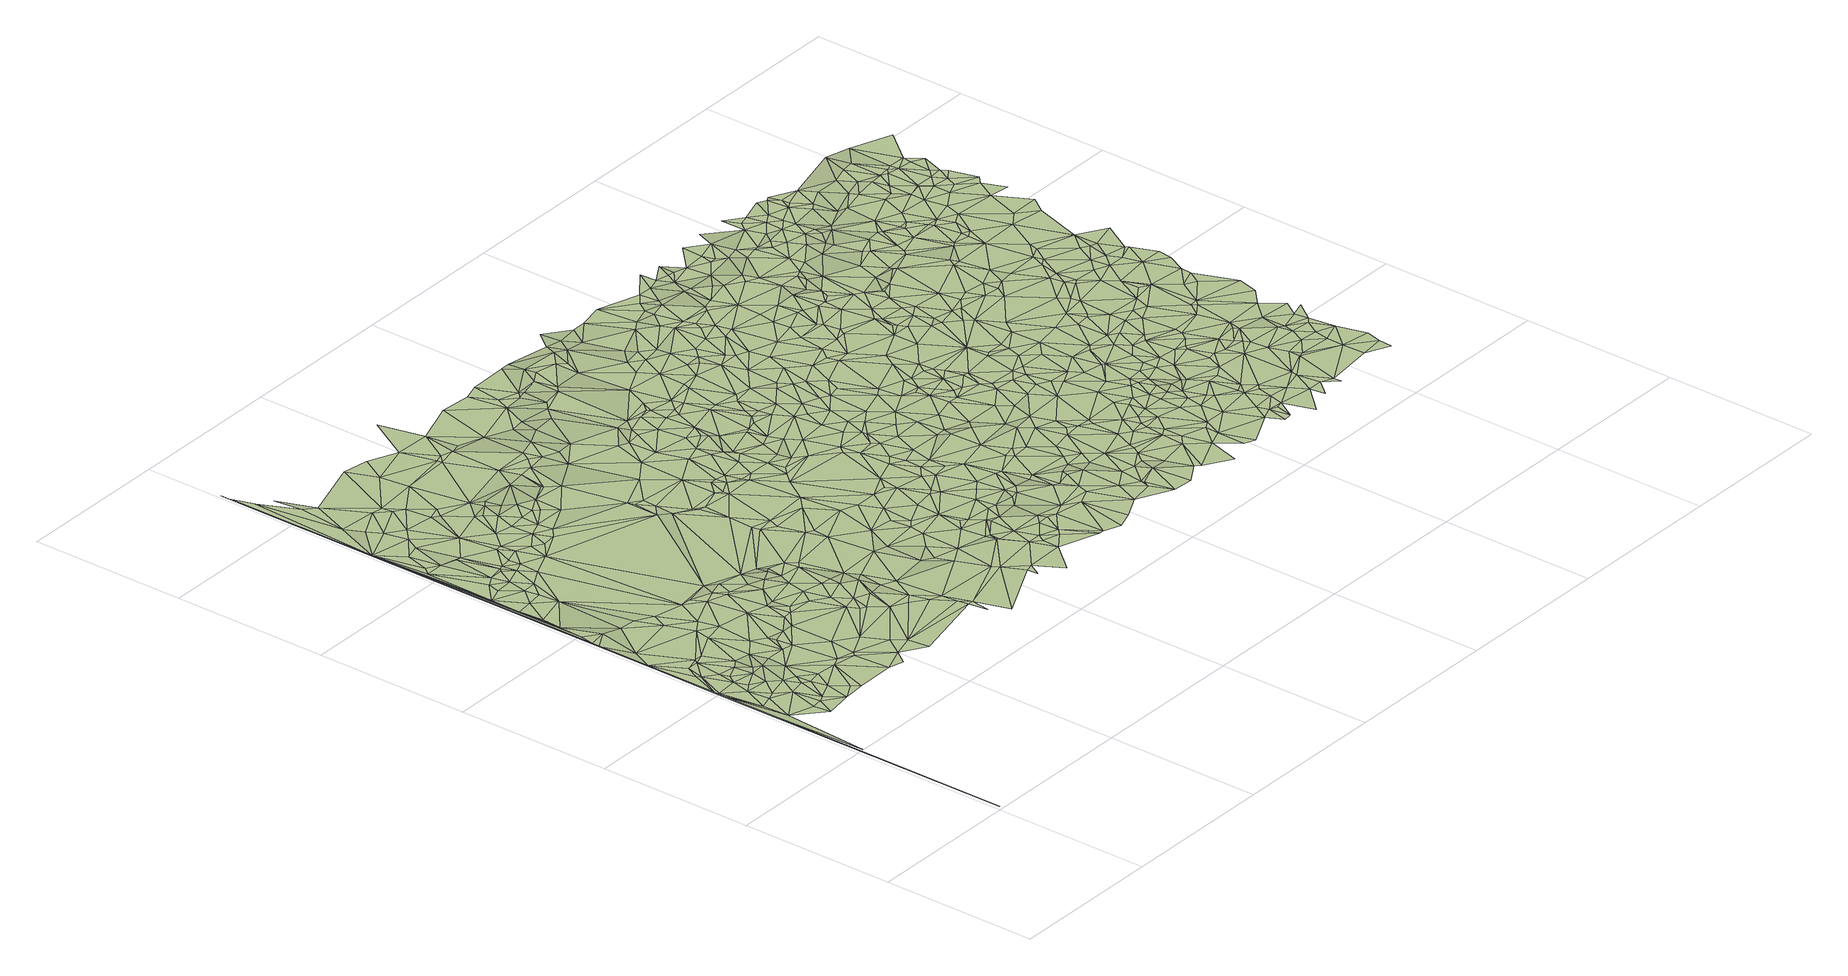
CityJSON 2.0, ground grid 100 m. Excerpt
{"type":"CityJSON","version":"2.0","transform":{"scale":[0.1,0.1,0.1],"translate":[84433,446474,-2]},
"CityObjects":{
"terrain1":{"type":"TINRelief","geometry":[{"type":"CompositeSurface","lod":"2","boundaries":[[[0,1,2]],[[3,2,4]],[[5,2,1]],[[6,5,1]],[[5,7,2]],[[8,9,1]],[[5,10,7]],[[6,10,5]],[[11,2,7]],[[12,6,1]],[[9,12,1]],[[10,13,7]],[[8,14,9]],[[15,10,6]],[[11,16,2]],[[17,2,16]],[[11,7,13]],[[15,6,12]],[[9,14,12]],[[18,13,10]],[[17,4,2]],[[19,14,8]],[[15,20,10]],[[20,18,10]],[[21,16,11]],[[17,16,21]],[[22,11,13]],[[23,12,14]],[[19,23,14]],[[22,13,24]],[[25,15,12]],[[18,26,13]],[[27,21,11]],[[27,11,22]],[[25,20,15]],[[26,24,13]],[[17,28,4]],[[23,29,12]],[[30,28,17]],[[17,21,31]],[[20,26,18]],[[3,4,32]],[[30,17,31]],[[22,24,33]],[[19,34,23]],[[29,25,12]],[[27,31,21]],[[27,22,33]],[[23,35,29]],[[26,33,24]],[[23,34,35]],[[36,4,28]],[[36,28,30]],[[25,37,20]],[[36,38,4]],[[37,26,20]],[[29,39,25]],[[19,40,34]],[[26,41,33]],[[27,42,31]],[[35,39,29]],[[43,27,33]],[[44,38,36]],[[19,45,40]],[[37,41,26]],[[43,42,27]],[[43,33,41]],[[44,46,38]],[[35,34,47]],[[39,48,25]],[[35,47,39]],[[25,48,37]],[[36,30,49]],[[44,50,46]],[[51,30,31]],[[44,36,49]],[[37,52,41]],[[52,43,41]],[[47,48,39]],[[40,53,34]],[[54,4,38]],[[51,31,42]],[[34,53,47]],[[45,53,40]],[[48,55,37]],[[56,42,43]],[[50,57,46]],[[58,50,44]],[[37,55,52]],[[59,49,30]],[[47,53,48]],[[57,60,46]],[[54,38,46]],[[56,43,52]],[[58,44,49]],[[51,59,30]],[[58,57,50]],[[48,61,55]],[[51,42,56]],[[52,55,61]],[[62,53,45]],[[63,48,53]],[[54,46,60]],[[64,60,57]],[[56,52,65]],[[59,66,49]],[[58,49,66]],[[65,52,61]],[[48,67,61]],[[68,69,60]],[[64,68,60]],[[63,67,48]],[[58,70,57]],[[71,60,69]],[[64,57,70]],[[54,60,71]],[[72,63,53]],[[59,73,66]],[[62,72,53]],[[58,66,73]],[[51,56,74]],[[74,56,65]],[[65,61,75]],[[51,76,59]],[[77,69,68]],[[64,77,68]],[[78,61,67]],[[78,75,61]],[[58,79,70]],[[76,73,59]],[[71,69,80]],[[54,32,4]],[[81,63,72]],[[64,70,79]],[[51,74,76]],[[54,71,82]],[[63,83,67]],[[77,80,69]],[[84,82,71]],[[64,79,77]],[[81,83,63]],[[84,71,80]],[[58,73,85]],[[62,86,72]],[[87,78,67]],[[87,75,78]],[[88,86,62]],[[54,82,89]],[[90,65,75]],[[86,81,72]],[[58,91,79]],[[90,74,65]],[[89,82,84]],[[77,92,80]],[[76,85,73]],[[93,84,80]],[[94,77,79]],[[83,95,67]],[[95,87,67]],[[58,85,91]],[[96,80,92]],[[97,76,74]],[[94,92,77]],[[90,75,87]],[[93,80,96]],[[81,98,83]],[[99,89,84]],[[86,100,81]],[[93,101,84]],[[102,54,89]],[[91,94,79]],[[96,92,94]],[[99,84,101]],[[97,85,76]],[[93,96,101]],[[81,100,98]],[[103,96,94]],[[97,74,90]],[[103,101,96]],[[104,87,95]],[[54,105,106]],[[102,89,99]],[[104,90,87]],[[103,94,107]],[[54,108,105]],[[102,108,54]],[[91,107,94]],[[54,106,109]],[[86,110,100]],[[86,111,110]],[[97,112,85]],[[113,103,107]],[[54,109,114]],[[115,101,103]],[[91,85,116]],[[104,95,117]],[[83,118,95]],[[99,101,119]],[[115,103,113]],[[98,118,83]],[[91,116,107]],[[104,120,90]],[[121,85,112]],[[122,97,90]],[[123,112,97]],[[113,107,124]],[[102,99,119]],[[119,101,115]],[[104,117,120]],[[122,90,120]],[[125,108,102]],[[126,109,106]],[[116,85,121]],[[115,113,124]],[[122,123,97]],[[124,107,116]],[[117,95,118]],[[105,127,106]],[[123,121,112]],[[128,98,100]],[[125,102,119]],[[117,129,120]],[[130,126,106]],[[108,127,105]],[[115,124,131]],[[128,100,110]],[[120,129,132]],[[119,115,131]],[[122,133,123]],[[127,130,106]],[[117,134,129]],[[124,116,135]],[[131,124,135]],[[98,136,118]],[[122,120,137]],[[125,138,108]],[[130,139,126]],[[137,120,132]],[[133,140,123]],[[98,141,136]],[[123,140,121]],[[122,137,133]],[[119,131,142]],[[117,118,134]],[[143,110,111]],[[144,125,119]],[[128,141,98]],[[138,127,108]],[[135,116,145]],[[129,146,132]],[[133,147,140]],[[134,146,129]],[[148,131,135]],[[133,137,147]],[[149,130,127]],[[148,142,131]],[[150,145,116]],[[125,151,138]],[[140,152,121]],[[137,132,153]],[[134,118,154]],[[155,128,110]],[[144,151,125]],[[148,135,145]],[[144,119,156]],[[157,119,142]],[[153,132,146]],[[138,149,127]],[[136,158,118]],[[134,154,146]],[[159,147,137]],[[140,147,152]],[[157,156,119]],[[136,141,158]],[[154,118,158]],[[148,145,150]],[[138,151,149]],[[160,155,110]],[[159,137,153]],[[161,142,148]],[[159,152,147]],[[128,162,141]],[[146,154,163]],[[141,162,158]],[[144,156,164]],[[144,164,151]],[[160,110,165]],[[161,166,142]],[[157,142,167]],[[149,168,130]],[[143,165,110]],[[169,148,150]],[[170,116,121]],[[153,146,163]],[[171,154,158]],[[159,172,152]],[[159,153,173]],[[166,167,142]],[[161,148,174]],[[128,175,162]],[[159,173,172]],[[174,148,169]],[[171,163,154]],[[151,176,149]],[[177,128,155]],[[172,178,152]],[[179,156,157]],[[179,164,156]],[[177,175,128]],[[170,150,116]],[[180,161,174]],[[180,166,161]],[[181,158,162]],[[164,176,151]],[[172,173,182]],[[183,157,167]],[[181,171,158]],[[184,173,153]],[[184,153,163]],[[172,182,178]],[[185,163,171]],[[183,167,166]],[[186,121,152]],[[181,162,175]],[[160,177,155]],[[179,157,183]],[[184,163,185]],[[177,187,175]],[[180,174,188]],[[189,182,173]],[[174,169,190]],[[189,178,182]],[[179,176,164]],[[191,149,176]],[[187,181,175]],[[180,192,166]],[[191,168,149]],[[183,166,193]],[[194,185,171]],[[160,195,177]],[[189,173,184]],[[169,150,170]],[[194,171,181]],[[188,174,196]],[[160,165,195]],[[197,179,183]],[[198,199,143]],[[193,166,192]],[[199,165,143]],[[184,185,194]],[[180,188,192]],[[197,183,193]],[[174,190,196]],[[177,200,187]],[[199,195,165]],[[195,200,177]],[[201,152,178]],[[202,181,187]],[[194,181,202]],[[189,184,203]],[[203,184,194]],[[200,202,187]],[[170,121,186]],[[188,196,204]],[[188,204,192]],[[197,205,179]],[[196,190,204]],[[206,178,189]],[[169,207,190]],[[197,193,205]],[[205,193,192]],[[191,208,168]],[[179,209,176]],[[169,170,207]],[[205,192,204]],[[199,210,195]],[[211,194,202]],[[199,212,213]],[[191,176,214]],[[200,211,202]],[[215,200,195]],[[216,189,203]],[[217,203,194]],[[218,186,152]],[[218,152,201]],[[204,190,219]],[[201,178,206]],[[179,205,220]],[[221,208,191]],[[205,204,222]],[[179,220,209]],[[204,223,222]],[[219,190,207]],[[176,209,214]],[[206,189,216]],[[204,219,223]],[[200,224,211]],[[217,194,211]],[[221,191,214]],[[215,224,200]],[[215,195,210]],[[217,216,203]],[[199,213,210]],[[170,225,207]],[[205,222,226]],[[212,227,213]],[[228,170,186]],[[228,225,170]],[[226,222,223]],[[205,226,220]],[[229,207,225]],[[228,229,225]],[[230,228,186]],[[231,223,219]],[[211,224,232]],[[233,201,206]],[[218,234,186]],[[234,230,186]],[[235,214,209]],[[206,216,236]],[[226,223,231]],[[215,237,224]],[[221,214,235]],[[233,218,201]],[[233,206,236]],[[220,226,231]],[[220,238,209]],[[217,239,216]],[[237,240,224]],[[241,219,207]],[[218,242,234]],[[234,242,230]],[[232,224,240]],[[235,209,238]],[[241,207,229]],[[217,211,243]],[[243,211,232]],[[215,244,237]],[[215,210,244]],[[221,235,245]],[[246,220,231]],[[247,213,227]],[[248,231,219]],[[249,247,227]],[[250,229,228]],[[250,228,230]],[[237,244,240]],[[251,236,216]],[[242,252,230]],[[253,238,220]],[[254,218,233]],[[251,216,239]],[[254,242,218]],[[233,236,251]],[[245,235,238]],[[248,219,241]],[[232,240,255]],[[246,253,220]],[[217,256,239]],[[210,213,257]],[[221,245,258]],[[259,246,231]],[[243,232,260]],[[217,243,256]],[[241,229,250]],[[244,255,240]],[[245,238,261]],[[259,231,248]],[[210,257,244]],[[252,250,230]],[[254,252,242]],[[247,262,213]],[[232,255,260]],[[259,253,246]],[[251,239,256]],[[263,261,238]],[[253,263,238]],[[254,233,264]],[[265,266,247]],[[233,251,264]],[[263,245,261]],[[254,267,252]],[[268,259,248]],[[213,262,257]],[[244,269,255]],[[243,260,270]],[[259,271,253]],[[272,248,241]],[[273,252,267]],[[257,274,244]],[[273,250,252]],[[254,275,267]],[[274,269,244]],[[247,266,262]],[[268,271,259]],[[243,276,256]],[[243,270,277]],[[272,241,250]],[[271,263,253]],[[251,256,264]],[[278,270,260]],[[273,267,275]],[[268,248,279]],[[243,277,276]],[[260,255,280]],[[273,281,250]],[[257,282,283]],[[257,283,274]],[[257,262,282]],[[254,264,284]],[[254,284,275]],[[285,245,263]],[[277,270,278]],[[273,275,281]],[[269,280,255]],[[264,256,276]],[[268,279,271]],[[278,260,280]],[[286,248,272]],[[271,287,263]],[[266,288,262]],[[289,283,282]],[[262,289,282]],[[279,248,286]],[[281,275,290]],[[281,291,250]],[[272,250,291]],[[274,283,292]],[[274,292,269]],[[290,275,293]],[[284,293,275]],[[262,288,294]],[[279,295,271]],[[262,294,289]],[[277,278,296]],[[269,297,280]],[[266,298,288]],[[284,264,299]],[[269,300,297]],[[264,276,301]],[[271,295,287]],[[281,290,291]],[[289,302,283]],[[278,280,296]],[[277,301,276]],[[269,292,300]],[[290,293,303]],[[284,303,293]],[[288,298,294]],[[302,292,283]],[[299,264,301]],[[280,297,300]],[[272,291,304]],[[305,263,287]],[[286,272,306]],[[306,272,304]],[[294,307,289]],[[308,298,266]],[[284,299,309]],[[295,310,287]],[[305,285,263]],[[284,309,303]],[[294,298,311]],[[289,312,302]],[[290,303,313]],[[314,295,279]],[[290,315,291]],[[302,312,292]],[[294,311,307]],[[277,296,316]],[[277,316,301]],[[292,317,300]],[[280,300,318]],[[290,313,315]],[[319,279,286]],[[280,320,296]],[[321,312,289]],[[308,311,298]],[[314,310,295]],[[321,289,307]],[[304,291,322]],[[305,287,310]],[[312,317,292]],[[309,323,303]],[[306,304,324]],[[299,301,325]],[[323,313,303]],[[319,314,279]],[[291,315,322]],[[319,286,306]],[[326,311,308]],[[327,307,311]],[[300,317,318]],[[301,316,328]],[[280,329,320]],[[316,296,320]],[[280,318,329]],[[309,330,323]],[[313,331,315]],[[309,299,332]],[[312,333,317]],[[301,328,325]],[[327,321,307]],[[304,322,334]],[[335,285,305]],[[326,336,311]],[[314,337,310]],[[331,322,315]],[[336,327,311]],[[306,324,338]],[[321,339,312]],[[340,313,323]],[[324,304,341]],[[340,331,313]],[[337,305,310]],[[339,333,312]],[[319,306,338]],[[316,325,328]],[[304,334,341]],[[318,317,333]],[[316,320,342]],[[309,332,330]],[[336,321,327]],[[330,343,323]],[[340,344,331]],[[319,337,314]],[[342,320,329]],[[340,323,345]],[[346,322,331]],[[347,335,305]],[[299,325,348]],[[324,341,338]],[[343,345,323]],[[349,334,322]],[[336,350,321]],[[316,342,351]],[[337,352,305]],[[350,339,321]],[[344,353,331]],[[316,351,325]],[[330,332,343]],[[319,338,354]],[[355,329,318]],[[339,356,333]],[[347,305,357]],[[299,348,332]],[[340,358,344]],[[319,354,337]],[[326,359,336]],[[349,322,346]],[[360,318,333]],[[361,359,326]],[[305,352,357]],[[340,345,358]],[[347,362,335]],[[363,342,329]],[[346,331,353]],[[341,364,338]],[[360,333,356]],[[341,334,365]],[[355,318,360]],[[354,338,364]],[[339,366,356]],[[365,334,349]],[[350,366,339]],[[347,357,367]],[[363,351,342]],[[368,329,355]],[[359,350,336]],[[347,367,362]],[[351,369,325]],[[343,370,345]],[[337,371,352]],[[337,354,371]],[[357,352,372]],[[365,349,346]],[[361,373,359]],[[363,329,368]],[[344,374,353]],[[344,358,374]],[[365,346,353]],[[360,356,366]],[[367,357,372]],[[345,370,358]],[[343,332,375]],[[376,341,365]],[[376,364,341]],[[368,355,360]],[[377,325,369]],[[372,352,371]],[[348,325,377]],[[378,354,364]],[[379,351,363]],[[379,369,351]],[[380,360,366]],[[343,375,370]],[[350,381,366]],[[367,372,382]],[[383,358,370]],[[332,348,384]],[[383,374,358]],[[385,350,359]],[[376,386,364]],[[376,365,387]],[[353,374,388]],[[332,384,375]],[[378,389,354]],[[367,390,362]],[[378,364,386]],[[391,368,360]],[[372,371,382]],[[392,359,373]],[[379,393,369]],[[394,379,363]],[[381,380,366]],[[365,353,395]],[[391,360,380]],[[396,363,368]],[[397,377,369]],[[393,397,369]],[[384,348,377]],[[383,388,374]],[[354,398,371]],[[399,381,350]],[[385,399,350]],[[382,371,400]],[[376,401,386]],[[376,387,401]],[[395,353,388]],[[396,394,363]],[[379,402,393]],[[378,386,389]],[[367,382,403]],[[392,385,359]],[[387,365,395]],[[394,402,379]],[[389,398,354]],[[383,404,388]],[[396,368,391]],[[381,405,380]],[[406,384,377]],[[391,380,407]],[[367,403,390]],[[407,380,405]],[[408,377,397]],[[398,400,371]],[[409,382,400]],[[393,410,397]],[[396,402,394]],[[411,383,370]],[[402,410,393]],[[412,375,384]],[[389,386,413]],[[386,401,413]],[[387,414,401]],[[399,415,381]],[[411,370,375]],[[396,391,407]],[[406,377,408]],[[381,416,405]],[[415,416,381]],[[388,404,417]],[[409,403,382]],[[383,418,404]],[[408,397,410]],[[416,407,405]],[[387,395,414]],[[395,388,417]],[[392,419,385]],[[385,419,399]],[[420,384,406]],[[401,414,413]],[[399,421,415]],[[389,413,398]],[[422,409,400]],[[403,423,390]],[[412,424,375]],[[420,412,384]],[[415,425,416]],[[398,426,400]],[[411,418,383]],[[396,407,427]],[[404,418,417]],[[428,406,408]],[[411,375,424]],[[429,402,396]],[[395,417,430]],[[422,403,409]],[[414,395,431]],[[421,425,415]],[[422,400,426]],[[392,432,419]],[[433,407,416]],[[434,408,410]],[[395,430,431]],[[420,406,428]],[[435,410,402]],[[419,436,399]],[[399,436,421]],[[430,417,437]],[[438,432,392]],[[418,437,417]],[[434,428,408]],[[414,439,413]],[[403,440,423]],[[416,425,441]],[[433,427,407]],[[414,431,439]],[[431,430,442]],[[421,436,425]],[[429,396,427]],[[443,424,412]],[[443,412,420]],[[442,430,437]],[[432,444,419]],[[422,440,403]],[[398,413,445]],[[434,410,435]],[[446,420,428]],[[447,411,424]],[[422,426,448]],[[429,449,402]],[[450,437,418]],[[398,451,426]],[[438,452,432]],[[449,435,402]],[[433,416,453]],[[436,441,425]],[[411,450,418]],[[452,444,432]],[[454,436,419]],[[454,419,444]],[[416,441,453]],[[455,413,439]],[[456,428,434]],[[457,431,442]],[[450,442,437]],[[446,443,420]],[[457,439,431]],[[422,448,440]],[[458,447,424]],[[443,458,424]],[[445,413,455]],[[446,428,456]],[[440,459,423]],[[433,460,427]],[[447,461,411]],[[398,445,451]],[[448,426,462]],[[436,463,441]],[[429,427,460]],[[411,461,450]],[[438,464,452]],[[454,463,436]],[[464,444,452]],[[465,434,435]],[[466,454,444]],[[465,456,434]],[[448,462,440]],[[433,467,460]],[[451,468,426]],[[469,442,450]],[[458,461,447]],[[433,453,467]],[[446,470,443]],[[469,457,442]],[[471,464,438]],[[468,462,426]],[[472,455,439]],[[443,470,458]],[[463,473,441]],[[473,453,441]],[[472,439,457]],[[466,444,464]],[[449,474,435]],[[462,459,440]],[[465,435,474]],[[475,446,456]],[[429,476,449]],[[454,477,463]],[[472,445,455]],[[478,450,461]],[[466,477,454]],[[479,467,453]],[[458,480,461]],[[478,469,450]],[[481,429,460]],[[475,470,446]],[[449,476,474]],[[445,482,451]],[[479,453,473]],[[475,456,465]],[[477,473,463]],[[462,483,459]],[[451,482,468]],[[481,460,467]],[[484,466,464]],[[470,485,458]],[[471,486,464]],[[485,480,458]],[[465,474,487]],[[459,483,488]],[[489,445,472]],[[490,457,469]],[[491,476,429]],[[472,457,490]],[[492,462,468]],[[474,476,493]],[[461,480,494]],[[478,461,494]],[[484,464,495]],[[484,496,466]],[[466,496,477]],[[478,497,469]],[[498,467,479]],[[475,465,487]],[[462,499,483]],[[491,429,481]],[[487,474,493]],[[500,479,473]],[[486,495,464]],[[501,468,482]],[[502,482,445]],[[477,500,473]],[[492,499,462]],[[489,502,445]],[[475,503,470]],[[501,492,468]],[[484,495,496]],[[489,472,504]],[[481,467,498]],[[478,494,497]],[[505,469,497]],[[503,485,470]],[[491,493,476]],[[485,506,480]],[[504,472,490]],[[507,488,483]],[[496,508,477]],[[505,490,469]],[[506,494,480]],[[500,498,479]],[[509,501,482]],[[507,483,499]],[[508,510,477]],[[502,509,482]],[[503,511,485]],[[512,489,504]],[[513,475,487]],[[475,514,503]],[[515,487,493]],[[512,502,489]],[[477,516,500]],[[511,517,485]],[[485,517,506]],[[518,497,494]],[[486,519,495]],[[510,516,477]],[[512,504,490]],[[495,519,496]],[[486,520,519]],[[518,505,497]],[[513,514,475]],[[521,491,481]],[[491,522,493]],[[523,498,500]],[[518,494,506]],[[521,481,498]],[[524,499,492]],[[501,524,492]],[[503,525,511]],[[526,507,499]],[[527,490,505]],[[496,528,508]],[[512,490,529]],[[511,525,517]],[[513,487,515]],[[512,530,502]],[[514,525,503]],[[509,524,501]],[[515,493,522]],[[523,500,531]],[[523,532,498]],[[508,528,510]],[[531,500,516]],[[521,498,532]],[[529,490,527]],[[512,529,530]],[[526,499,524]],[[533,506,517]],[[520,534,535]],[[536,491,521]],[[537,505,518]],[[496,519,528]],[[510,538,516]],[[518,506,533]],[[513,539,514]],[[523,531,532]],[[520,535,519]],[[540,509,502]],[[536,522,491]],[[541,527,505]],[[542,514,539]],[[543,525,514]],[[513,515,544]],[[510,528,538]],[[537,541,505]],[[531,516,545]],[[544,515,522]],[[540,502,530]],[[542,539,513]],[[531,546,532]],[[547,517,525]],[[542,543,514]],[[548,530,529]],[[537,518,533]],[[531,545,546]],[[509,549,524]],[[550,542,513]],[[551,513,544]],[[552,529,527]],[[550,513,551]],[[533,517,547]],[[545,516,553]],[[538,553,516]],[[519,554,528]],[[526,524,555]],[[540,549,509]],[[519,535,554]],[[521,532,556]],[[528,557,538]],[[552,527,541]],[[548,540,530]],[[546,545,553]],[[536,521,558]],[[544,522,559]],[[552,548,529]],[[542,560,543]],[[561,551,544]],[[536,559,522]],[[543,562,525]],[[554,563,528]],[[557,564,538]],[[565,526,555]],[[556,532,546]],[[566,542,550]],[[528,563,557]],[[538,564,553]],[[549,555,524]],[[537,567,541]],[[566,550,551]],[[568,537,533]],[[566,560,542]],[[562,547,525]],[[561,544,569]],[[533,547,570]],[[554,535,571]],[[566,551,561]],[[521,556,558]],[[569,544,559]],[[535,572,573]],[[560,562,543]],[[554,571,563]],[[536,558,559]],[[574,540,548]],[[568,533,570]],[[557,563,575]],[[564,576,553]],[[557,575,564]],[[552,541,577]],[[546,553,578]],[[535,573,571]],[[568,567,537]],[[579,555,549]],[[552,580,548]],[[566,581,560]],[[540,582,549]],[[577,541,567]],[[583,565,555]],[[584,573,572]],[[574,548,580]],[[564,575,576]],[[570,547,585]],[[566,561,586]],[[574,587,540]],[[561,569,586]],[[583,555,579]],[[579,549,582]],[[587,582,540]],[[563,571,588]],[[581,589,560]],[[560,589,562]],[[569,559,590]],[[563,588,575]],[[553,576,591]],[[568,570,585]],[[556,546,592]],[[552,577,580]],[[566,593,581]],[[562,594,547]],[[574,580,587]],[[559,558,595]],[[588,571,573]],[[594,585,547]],[[546,578,592]],[[566,596,593]],[[566,586,596]],[[575,597,576]],[[598,565,583]],[[578,553,591]],[[569,590,599]],[[590,559,595]],[[556,600,558]],[[586,569,599]],[[601,567,568]],[[581,593,589]],[[591,576,597]],[[589,594,562]],[[596,586,599]],[[600,595,558]],[[579,582,602]],[[603,573,584]],[[583,579,602]],[[604,568,585]],[[587,605,582]],[[606,577,567]],[[598,607,565]],[[587,580,605]],[[575,588,608]],[[609,588,573]],[[575,608,597]],[[601,610,567]],[[601,568,604]],[[598,583,602]],[[599,590,611]],[[556,612,600]],[[590,595,611]],[[591,597,613]],[[578,591,613]],[[556,592,614]],[[615,580,577]],[[606,567,610]],[[616,602,582]],[[600,617,595]],[[556,614,612]],[[578,613,592]],[[603,609,573]],[[616,582,605]],[[598,602,618]],[[604,585,619]],[[589,620,594]],[[594,621,585]],[[596,622,593]],[[608,623,597]],[[588,624,608]],[[600,612,617]],[[593,622,589]],[[598,618,607]],[[611,595,617]],[[596,599,622]],[[597,625,613]],[[626,577,606]],[[609,624,588]],[[615,605,580]],[[597,623,625]],[[627,601,604]],[[628,610,601]],[[629,599,611]],[[619,585,621]],[[626,615,577]],[[592,613,630]],[[614,592,631]],[[611,617,632]],[[628,601,627]],[[633,604,619]],[[634,623,608]],[[618,635,607]],[[612,636,617]],[[614,636,612]],[[624,634,608]],[[637,618,602]],[[594,620,621]],[[622,620,589]],[[630,613,625]],[[615,616,605]],[[627,604,633]],[[616,637,602]],[[629,622,599]],[[592,630,631]],[[638,606,610]],[[639,625,623]],[[617,636,632]],[[603,640,609]],[[641,624,609]],[[634,639,623]],[[638,610,628]],[[614,631,642]],[[615,643,616]],[[637,635,618]],[[614,642,636]],[[611,632,644]],[[645,646,603]],[[647,626,606]],[[629,611,644]],[[624,648,634]],[[616,643,637]],[[649,630,625]],[[650,625,639]],[[646,640,603]],[[651,607,635]],[[652,646,645]],[[634,653,639]],[[649,625,650]],[[647,606,638]],[[654,631,630]],[[647,615,626]],[[633,619,655]],[[641,648,624]],[[629,656,622]],[[634,648,653]],[[657,609,640]],[[649,654,630]],[[619,621,655]],[[638,628,658]],[[632,636,659]],[[628,627,660]],[[657,641,609]],[[627,633,661]],[[662,637,643]],[[663,639,653]],[[652,664,646]],[[650,639,663]],[[620,665,621]],[[629,666,656]],[[667,642,631]],[[632,659,644]],[[668,635,637]],[[629,644,666]],[[615,669,643]],[[649,650,670]],[[671,651,635]],[[649,670,654]],[[642,672,636]],[[668,671,635]],[[673,631,654]],[[647,638,658]],[[628,660,658]],[[622,674,620]],[[656,675,622]],[[676,662,643]],[[652,677,664]],[[670,650,663]],[[646,678,640]],[[664,677,646]],[[668,637,662]],[[621,679,680]],[[655,621,680]],[[633,655,661]],[[681,663,653]],[[621,665,679]],[[656,666,675]],[[682,653,648]],[[667,631,673]],[[659,636,672]],[[620,674,665]],[[627,661,660]],[[641,682,648]],[[670,683,654]],[[676,643,669]],[[646,677,678]],[[667,672,642]],[[681,670,663]],[[657,640,678]],[[681,653,684]],[[668,685,671]],[[657,686,641]],[[647,658,687]],[[673,654,683]],[[647,688,615]],[[689,680,679]],[[682,684,653]],[[655,680,689]],[[686,682,641]],[[690,666,644]],[[690,644,659]],[[615,691,669]],[[687,658,660]],[[668,662,692]],[[692,662,676]],[[685,693,671]],[[694,670,681]],[[694,683,670]],[[622,695,674]],[[696,685,668]],[[622,675,697]],[[665,698,679]],[[655,689,699]],[[690,659,672]],[[657,700,686]],[[661,701,660]],[[657,678,702]],[[689,679,698]],[[661,655,699]],[[703,675,666]],[[673,683,704]],[[615,688,691]],[[677,705,706]],[[667,673,707]],[[667,707,672]],[[692,676,669]],[[677,708,678]],[[686,700,682]],[[687,660,701]],[[665,674,698]],[[696,693,685]],[[647,687,688]],[[622,709,695]],[[710,681,684]],[[696,668,711]],[[657,702,712]],[[694,704,683]],[[682,713,684]],[[657,712,700]],[[703,666,690]],[[711,668,692]],[[710,694,681]],[[702,678,708]],[[682,700,713]],[[622,697,709]],[[714,673,704]],[[699,689,715]],[[674,695,716]],[[696,711,693]],[[690,672,717]],[[674,716,698]],[[689,698,715]],[[692,669,718]],[[661,719,701]],[[677,706,708]],[[691,718,669]],[[717,672,707]],[[687,701,720]],[[661,699,719]],[[702,708,712]],[[703,697,675]],[[713,721,684]],[[694,722,704]],[[723,707,673]],[[720,701,724]],[[710,684,721]],[[723,673,714]],[[701,719,724]],[[687,725,688]],[[710,722,694]],[[700,721,713]],[[687,720,725]],[[726,718,691]],[[688,726,691]],[[714,704,722]],[[698,716,727]],[[695,728,716]],[[715,698,727]],[[711,692,729]],[[699,715,730]],[[720,724,719]],[[709,728,695]],[[723,717,707]],[[731,703,690]],[[719,699,732]],[[731,690,717]],[[712,708,733]],[[703,734,697]],[[728,727,716]],[[699,730,732]],[[692,718,735]],[[688,736,726]],[[737,714,722]],[[712,738,700]],[[725,736,688]],[[725,720,739]],[[740,741,706]],[[730,715,727]],[[706,742,708]],[[710,743,722]],[[723,714,737]],[[710,721,744]],[[745,709,697]],[[726,746,718]],[[731,734,703]],[[711,729,747]],[[692,735,729]],[[700,738,721]],[[725,739,736]],[[745,728,709]],[[723,748,717]],[[720,719,749]],[[741,742,706]],[[726,736,750]],[[733,708,742]],[[710,744,751]],[[739,720,749]],[[711,747,752]],[[737,722,753]],[[710,751,743]],[[732,730,754]],[[719,732,749]],[[755,747,729]],[[731,717,756]],[[753,722,743]],[[735,718,746]],[[712,733,738]],[[730,727,757]],[[757,727,728]],[[723,737,758]],[[744,721,759]],[[756,717,748]],[[739,750,736]],[[760,732,754]],[[755,729,735]],[[761,742,741]],[[723,758,748]],[[726,750,762]],[[745,763,728]],[[739,749,750]],[[764,761,741]],[[765,754,730]],[[734,766,697]],[[726,762,746]],[[767,745,697]],[[721,738,759]],[[751,744,759]],[[731,768,734]],[[737,753,769]],[[765,760,754]],[[770,732,760]],[[737,769,758]],[[751,771,743]],[[755,772,747]],[[763,757,728]],[[765,730,757]],[[749,732,770]],[[755,735,772]],[[747,772,752]],[[750,749,773]],[[735,746,774]],[[753,743,775]],[[776,733,742]],[[731,756,768]],[[743,771,775]],[[761,776,742]],[[765,770,760]],[[756,748,777]],[[767,763,745]],[[778,759,738]],[[767,697,766]],[[735,774,772]],[[748,758,779]],[[750,773,762]],[[751,759,780]],[[751,780,771]],[[774,746,781]],[[782,757,763]],[[746,762,781]],[[769,753,783]],[[733,784,738]],[[769,779,758]],[[780,759,778]],[[753,775,785]],[[756,777,768]],[[786,749,770]],[[787,734,768]],[[777,748,788]],[[780,775,771]],[[767,782,763]],[[787,766,734]],[[776,789,733]],[[774,781,790]],[[791,765,757]],[[753,785,783]],[[749,792,773]],[[748,779,788]],[[793,778,738]],[[733,789,784]],[[765,794,770]],[[781,762,795]],[[768,777,796]],[[786,792,749]],[[780,778,797]],[[780,785,775]],[[781,795,790]],[[769,798,779]],[[797,778,793]],[[769,783,798]],[[799,762,773]],[[784,800,738]],[[774,801,772]],[[793,738,800]],[[777,788,796]],[[791,794,765]],[[786,770,802]],[[774,790,801]],[[761,803,776]],[[767,804,782]],[[762,805,795]],[[767,766,806]],[[794,802,770]],[[776,807,789]],[[808,790,795]],[[768,796,809]],[[810,757,782]],[[772,801,811]],[[792,799,773]],[[799,805,762]],[[767,806,804]],[[796,788,809]],[[779,812,788]],[[780,797,813]],[[791,757,810]],[[791,802,794]],[[787,768,814]],[[805,808,795]],[[798,812,779]],[[815,790,808]],[[761,816,803]],[[780,817,785]],[[768,809,814]],[[797,793,818]],[[789,819,784]],[[789,807,819]],[[820,783,785]],[[766,821,806]],[[793,800,818]],[[776,803,807]],[[801,790,815]],[[822,786,802]],[[823,792,786]],[[810,782,804]],[[820,798,783]],[[784,824,800]],[[806,821,804]],[[813,797,818]],[[780,813,817]],[[791,825,802]],[[823,786,822]],[[826,812,798]],[[787,827,766]],[[828,808,805]],[[792,829,799]],[[820,785,817]],[[809,788,830]],[[830,788,812]],[[784,819,831]],[[799,832,805]],[[807,833,819]],[[823,834,792]],[[815,808,828]],[[766,827,821]],[[800,824,818]],[[792,834,829]],[[820,826,798]],[[807,803,833]],[[822,802,825]],[[821,835,804]],[[813,818,817]],[[787,814,836]],[[784,831,824]],[[837,838,801]],[[791,810,839]],[[840,814,809]],[[791,839,825]],[[799,829,832]],[[828,805,832]],[[841,801,815]],[[810,804,835]],[[826,830,812]],[[841,837,801]],[[841,815,828]],[[821,842,835]],[[837,843,838]],[[844,834,823]],[[787,836,827]],[[833,845,819]],[[844,823,822]],[[819,845,831]],[[817,818,846]],[[847,803,816]],[[822,825,848]],[[840,836,814]],[[821,827,842]],[[820,849,826]],[[850,832,829]],[[820,817,851]],[[839,810,852]],[[810,835,852]],[[818,824,846]],[[853,829,834]],[[841,843,837]],[[854,809,830]],[[855,828,832]],[[822,848,856]],[[831,857,824]],[[858,847,816]],[[840,809,854]],[[844,822,856]],[[850,859,832]],[[860,841,828]],[[861,833,803]],[[855,832,859]],[[820,851,849]],[[844,853,834]],[[853,850,829]],[[824,857,846]],[[860,828,855]],[[826,862,830]],[[845,863,831]],[[831,863,857]],[[864,843,841]],[[825,839,865]],[[861,845,833]],[[840,866,836]],[[847,867,803]],[[825,865,848]],[[836,868,827]],[[839,852,865]],[[860,864,841]],[[826,849,869]],[[853,859,850]],[[866,868,836]],[[867,861,803]],[[870,842,827]],[[835,842,871]],[[851,817,872]],[[873,849,851]],[[840,854,866]],[[856,848,874]],[[855,859,875]],[[817,846,872]],[[844,856,876]],[[861,863,845]],[[852,835,877]],[[853,875,859]],[[846,857,878]],[[854,830,879]],[[879,830,880]],[[826,869,862]],[[881,857,863]],[[880,830,862]],[[870,827,868]],[[844,876,853]],[[864,882,843]],[[883,860,855]],[[873,869,849]],[[874,848,865]],[[881,878,857]],[[876,856,884]],[[883,864,860]],[[866,885,868]],[[870,871,842]],[[873,851,872]],[[884,856,874]],[[861,881,863]],[[854,885,866]],[[852,877,865]],[[879,880,862]],[[855,875,886]],[[877,835,871]],[[870,868,887]],[[853,888,875]],[[879,862,869]],[[876,888,853]],[[889,846,878]],[[890,882,864]],[[883,855,886]],[[873,891,869]],[[874,865,892]],[[883,890,864]],[[889,872,846]],[[854,879,893]],[[876,884,888]],[[884,874,894]],[[870,887,871]],[[881,895,878]],[[896,868,885]],[[854,893,885]],[[896,887,868]],[[892,865,877]],[[897,873,872]],[[873,898,891]],[[884,894,899]],[[884,899,888]],[[875,900,886]],[[874,892,901]],[[883,902,890]],[[879,869,903]],[[888,904,875]],[[874,905,894]],[[883,906,902]],[[887,907,871]],[[892,877,908]],[[883,886,909]],[[883,909,906]],[[875,904,900]],[[890,902,910]],[[893,896,885]],[[911,892,908]],[[912,898,873]],[[877,871,913]],[[914,899,894]],[[874,901,905]],[[914,888,899]],[[915,869,891]],[[893,879,903]],[[912,873,897]],[[911,901,892]],[[886,900,909]],[[871,907,913]],[[914,894,905]],[[916,908,877]],[[891,898,917]],[[896,918,887]],[[887,918,907]],[[906,919,902]],[[902,919,910]],[[911,908,916]],[[914,920,888]],[[906,909,919]],[[915,903,869]],[[893,921,896]],[[915,891,917]],[[909,900,922]],[[923,914,905]],[[911,924,901]],[[923,905,901]],[[893,925,921]],[[911,916,924]],[[893,903,925]],[[912,917,898]],[[926,904,888]],[[877,913,927]],[[923,920,914]],[[916,877,927]],[[900,904,928]],[[923,901,924]],[[919,909,922]],[[896,921,929]],[[920,926,888]],[[896,929,918]],[[930,913,907]],[[900,928,922]],[[918,930,907]],[[916,931,924]],[[925,932,921]],[[933,903,915]],[[934,925,903]],[[923,924,931]],[[935,928,904]],[[921,936,929]],[[926,935,904]],[[916,927,931]],[[923,937,920]],[[927,913,930]],[[921,932,936]],[[918,929,930]],[[934,932,925]],[[919,922,938]],[[939,903,933]],[[934,903,939]],[[930,929,936]],[[923,931,940]],[[938,922,928]],[[920,941,926]],[[923,940,937]],[[926,942,935]],[[920,937,941]],[[943,928,935]],[[931,927,944]],[[945,936,932]],[[926,941,942]],[[938,928,943]],[[945,930,936]],[[942,946,935]],[[947,927,930]],[[943,935,946]],[[919,938,948]],[[942,941,949]],[[940,931,950]],[[947,944,927]],[[937,940,951]],[[942,949,946]],[[937,952,941]],[[938,943,953]],[[931,944,950]],[[941,954,949]],[[943,946,955]],[[952,954,941]],[[937,956,952]],[[946,949,955]],[[937,951,956]],[[940,950,951]],[[953,943,955]],[[938,953,948]],[[954,957,949]],[[955,949,957]],[[958,944,947]],[[952,956,954]],[[958,950,944]],[[953,955,959]],[[951,960,956]],[[954,956,961]],[[953,959,948]],[[962,955,957]],[[959,955,962]],[[954,963,957]],[[964,951,950]],[[964,960,951]],[[954,961,963]],[[960,965,956]],[[956,965,961]],[[962,957,963]],[[959,962,966]],[[962,963,966]],[[964,950,967]],[[959,968,948]],[[961,969,963]],[[970,965,960]],[[971,961,965]],[[959,966,968]],[[970,960,964]],[[971,969,961]],[[966,963,972]],[[969,973,963]],[[974,971,965]],[[970,974,965]],[[972,963,973]],[[968,966,972]],[[971,975,969]],[[975,973,969]],[[975,972,973]],[[976,968,972]]]}]}
},
"vertices":[
[31,990,25],[64,1540,27],[4,2000,24],[4,0,32],[4,2870,33],[58,1710,25],[150,1740,24],[18,1990,24],[244,1380,26],[228,1490,27],[134,1880,26],[98,2180,24],[282,1680,26],[161,2000,25],[299,1500,27],[199,1760,25],[84,2200,24],[14,2490,26],[190,1920,25],[424,1410,27],[283,1870,25],[128,2290,26],[183,2120,25],[343,1520,27],[202,2060,25],[350,1800,25],[306,1980,25],[197,2290,28],[7,2830,26],[389,1700,26],[81,2630,21],[220,2320,28],[4,5490,23],[290,2100,25],[458,1570,25],[433,1670,26],[107,2880,43],[395,1980,33],[5,2950,45],[424,1770,26],[531,1470,27],[344,2010,33],[275,2320,27],[353,2140,25],[14,3110,44],[568,1420,26],[9,3390,44],[522,1690,28],[484,1890,24],[243,2860,22],[17,3230,45],[474,2510,25],[454,2120,25],[654,1680,26],[7,4430,28],[488,2010,25],[451,2410,27],[113,3400,44],[231,3290,42],[408,2690,25],[14,3590,42],[612,2010,24],[825,1430,24],[718,1710,26],[205,3510,42],[571,2210,26],[351,2850,24],[684,2000,24],[115,3630,40],[143,3710,37],[220,3420,42],[35,4060,29],[806,1660,26],[457,2790,25],[590,2440,27],[656,2150,27],[561,2570,25],[239,3640,39],[673,2100,24],[305,3520,38],[210,3750,37],[825,1680,27],[77,4110,28],[843,1850,27],[154,4060,29],[647,2750,25],[981,1490,24],[771,2130,24],[917,1400,25],[121,4260,27],[802,2410,26],[423,3590,34],[297,3750,37],[245,4020,36],[363,3690,37],[845,2130,26],[319,3770,36],[763,2660,26],[983,1760,26],[221,4290,28],[1063,1610,24],[275,4020,36],[267,4380,28],[347,3780,37],[897,2220,24],[189,4620,23],[128,4730,28],[431,3720,36],[240,4530,25],[53,5290,23],[1123,1530,25],[1138,1390,27],[719,2750,25],[421,3790,36],[10,5420,23],[475,3920,36],[584,3660,35],[959,2230,23],[1194,2020,26],[446,4160,35],[931,2370,26],[894,2790,19],[890,2620,26],[855,2700,25],[527,3830,35],[343,4450,27],[166,5050,24],[378,4720,22],[1340,1830,26],[1004,2270,24],[237,4990,22],[513,3920,36],[989,2380,23],[923,2630,25],[1115,2220,26],[619,3790,35],[1227,1950,26],[1057,2500,26],[460,4640,22],[147,5230,21],[960,2730,24],[1264,1930,26],[609,4030,35],[1642,1510,23],[539,4430,24],[689,3750,34],[1175,2310,28],[1048,2600,25],[729,3870,35],[448,4710,21],[778,3760,34],[523,4600,21],[1114,2700,24],[1199,2430,29],[1220,2150,28],[1444,1780,25],[581,4400,26],[684,4240,31],[1288,2040,29],[1131,2550,37],[1547,1710,24],[724,4010,35],[1383,2000,31],[1306,2280,31],[623,4460,26],[1628,1580,23],[770,4140,34],[721,4210,33],[636,5120,22],[840,3810,36],[1332,3460,27],[1362,2200,32],[1213,2590,37],[1235,2510,28],[829,3910,36],[1401,2000,31],[733,4740,22],[1511,1830,24],[1215,2670,24],[781,4350,34],[834,4020,38],[1460,2140,32],[1257,2620,25],[803,4260,37],[1376,2500,24],[1370,2270,32],[1401,3410,23],[1502,2020,25],[923,4020,40],[1363,2590,22],[1026,3900,40],[710,4930,21],[923,4130,40],[873,4200,32],[1476,2260,24],[1618,1680,23],[954,3990,40],[837,4290,39],[1660,1390,24],[1678,1510,23],[1592,1980,23],[1555,2970,22],[1526,2180,23],[1416,2530,23],[1028,4080,42],[1080,4300,29],[1568,2920,22],[1326,3670,29],[799,5090,23],[1044,4750,28],[2036,1660,27],[1771,2280,19],[1747,1290,23],[2063,1620,27],[1036,4780,29],[1958,1860,25],[1702,2710,18],[1739,2580,19],[1567,3140,20],[1230,4060,42],[1154,4440,37],[987,5010,22],[1151,4140,43],[1163,4130,42],[1859,2020,17],[1344,3630,28],[1197,4310,38],[2127,1480,27],[1405,3530,25],[1408,3620,28],[1505,3350,23],[1289,4320,40],[1854,2250,24],[1680,2940,21],[1527,3320,22],[1093,4800,28],[1654,2870,19],[1919,1970,23],[1176,4780,25],[1744,2680,20],[1982,2080,26],[1573,3780,26],[1571,3310,24],[1940,2430,22],[2079,1930,24],[1214,5000,26],[1351,4390,39],[2178,1490,29],[1458,4190,31],[2136,1410,26],[1721,3590,25],[1894,2880,22],[1720,3360,25],[1387,4450,39],[1761,3290,24],[2083,2180,26],[2006,2700,22],[2290,1820,27],[1145,5290,25],[1419,4340,40],[2103,2280,23],[1244,4800,22],[2375,1660,28],[1408,4740,22],[1977,2960,24],[2282,1320,28],[2431,1500,28],[1757,3330,24],[1519,4300,38],[2258,2050,24],[2089,2410,24],[1511,4490,39],[1731,3890,24],[1803,3450,22],[2280,1890,24],[1852,3380,23],[2108,2660,23],[2164,2520,25],[2152,2320,24],[1642,4320,25],[2303,2240,24],[1842,3450,22],[2304,1810,26],[2305,1880,24],[1953,3300,23],[1496,5100,23],[1795,4100,22],[1575,4670,24],[2433,1610,27],[2416,1800,27],[1909,3440,22],[1918,3700,27],[2422,2000,22],[1936,3340,22],[2467,1660,27],[1632,4550,37],[2317,2400,23],[2325,2110,23],[2543,1580,28],[2074,3110,22],[2365,2080,23],[2251,2660,24],[2431,1970,24],[2013,3340,22],[1862,3890,25],[1737,4840,23],[1855,4070,24],[2568,1740,29],[2694,1410,28],[2136,3180,21],[1664,4680,26],[2583,1620,27],[2488,1960,25],[2074,3470,20],[1778,4560,39],[2036,3640,23],[2389,2600,24],[2529,2070,22],[2559,2180,24],[1955,4230,16],[2451,2420,24],[2627,1800,28],[2037,3740,26],[2166,3340,20],[1957,4090,23],[2413,2740,23],[2723,1410,27],[2650,1750,27],[2348,2660,24],[2505,2390,23],[2186,3230,21],[2100,3600,24],[2365,3210,20],[2583,2060,23],[2092,3860,25],[1702,5090,20],[2713,1730,26],[1850,4640,38],[1977,4150,22],[2650,1980,17],[2148,3520,21],[2070,4040,22],[2490,2440,23],[2290,3270,20],[2144,3570,20],[2263,3350,24],[2187,3770,26],[1774,4930,24],[2510,3080,22],[2164,3810,25],[2798,1770,27],[2569,2570,25],[1901,4690,39],[2229,3730,21],[2040,4230,23],[2649,2250,24],[2704,2040,26],[1864,4850,25],[2307,3480,22],[2894,1700,28],[2741,2120,23],[2832,1370,27],[1806,5120,22],[2631,2520,24],[2123,4200,22],[2211,3890,25],[2757,2050,26],[1907,4890,24],[2718,2300,24],[2569,2800,23],[2424,3430,19],[2032,4710,42],[1917,4860,32],[2946,1410,28],[2362,3640,19],[2479,3340,20],[2200,4080,23],[2566,3000,22],[2196,4220,22],[2649,2640,23],[2812,2100,25],[2942,1940,29],[2034,4880,41],[2390,3520,20],[2550,3130,20],[3000,1750,28],[2213,4200,21],[2273,4050,23],[2397,3650,18],[2244,4280,21],[2047,5120,28],[2852,2270,22],[3099,1490,28],[2653,2750,24],[2742,2540,24],[2427,3950,19],[2820,2470,27],[2633,2850,23],[2313,4430,22],[3022,1820,28],[2062,4740,43],[2301,4100,21],[2739,2650,24],[2094,5000,47],[2461,3670,18],[2926,2090,15],[2684,3020,20],[2893,2260,22],[2718,2980,20],[2115,4930,44],[2773,2790,23],[2657,3540,18],[2690,3220,20],[2372,4180,19],[2392,4110,18],[2978,1920,28],[2963,2100,25],[2508,3720,19],[2597,3650,19],[3167,1650,28],[2748,3130,22],[3086,1950,27],[2248,4900,49],[2103,5120,32],[2676,3360,18],[3090,1990,28],[2288,4770,19],[3040,2350,22],[2752,3100,22],[3047,2530,22],[2531,3790,18],[2485,3960,18],[3263,1520,28],[3071,2310,21],[2836,2950,22],[2985,2790,19],[3177,1910,27],[2578,3730,18],[3323,1380,28],[2538,4190,19],[2334,4980,53],[3176,2020,24],[2592,3890,18],[2797,3270,20],[3278,1580,27],[2558,4410,19],[2847,3190,20],[2724,3500,18],[2297,4850,44],[3036,2730,23],[2700,3700,19],[2489,4520,21],[3283,1560,28],[3227,2090,24],[3294,1730,28],[2552,4230,19],[2932,3040,21],[2646,3940,17],[2829,3420,19],[2358,5050,52],[3125,2370,22],[2795,3590,18],[2418,4950,40],[3272,1940,21],[3432,1620,28],[3026,2960,21],[3383,1710,27],[3189,2320,20],[2536,4620,25],[2748,3920,17],[2949,3260,17],[3456,1370,26],[2669,4240,18],[3317,2030,24],[3052,2790,20],[3041,3130,17],[3165,2690,21],[3396,1930,23],[2832,3800,22],[3291,2190,23],[2901,3550,18],[3320,2490,22],[2626,4560,23],[2472,5040,42],[3459,1720,24],[2959,3520,18],[3595,1460,23],[3166,2920,17],[2443,5160,52],[2728,4350,19],[2844,4200,20],[3316,2570,18],[2637,4720,16],[3208,2740,18],[2930,3760,20],[3537,1620,23],[3515,1790,22],[2881,3840,20],[3380,2410,21],[2562,4960,19],[3429,2220,21],[2668,4650,21],[2766,4500,21],[3129,3320,17],[2786,4310,19],[2893,4050,19],[2997,3720,18],[2629,5070,29],[3547,1840,23],[2750,4580,25],[3554,1880,23],[3043,3540,19],[2830,4350,23],[3301,3090,19],[3196,3210,18],[3311,2960,18],[3614,2010,20],[3080,3630,18],[3033,3910,19],[3747,1660,20],[3628,1430,23],[3462,2510,19],[3437,2740,17],[3494,2280,19],[2847,4810,26],[3183,3360,17],[2715,5070,28],[2975,4200,21],[3761,1810,18],[2943,4250,22],[2893,4420,21],[3548,2240,18],[3513,2370,18],[3155,3800,20],[3797,1330,22],[3864,1540,18],[3502,2650,17],[3075,4040,23],[3688,1960,18],[3278,3170,18],[2997,4650,22],[3053,4170,22],[3325,3190,20],[3337,3300,20],[3377,2960,18],[3618,2190,18],[3634,2230,19],[3291,3720,18],[3011,4440,22],[2967,4730,22],[3372,3110,19],[3427,3020,18],[3099,4370,22],[3753,2090,19],[3816,1720,18],[2911,4850,28],[3730,2530,19],[3771,1930,19],[3645,2670,22],[3583,2840,19],[3379,3280,20],[3477,3000,19],[3438,3460,19],[3814,1840,19],[3786,1980,18],[2874,5100,34],[3487,3140,19],[3231,4110,21],[3328,3870,19],[3570,2950,19],[3269,3790,19],[3970,1670,19],[3967,1400,18],[3969,1580,19],[3090,4540,21],[3895,1950,19],[3833,2040,18],[3180,4390,22],[3868,2240,20],[3042,4830,24],[3156,4490,24],[3487,3280,19],[3088,4660,20],[3033,4890,28],[4037,1370,19],[3377,3730,20],[3589,3080,19],[3111,4590,21],[4022,1700,20],[3532,3350,19],[3617,2900,19],[3906,2160,20],[3902,2380,19],[3536,3250,19],[3490,3550,19],[3715,2830,19],[3564,3190,19],[3922,2060,18],[3077,4960,29],[3622,3070,20],[3759,2700,19],[3350,4040,20],[3151,4860,23],[4257,1480,19],[3462,3870,18],[3258,4630,23],[3387,4260,22],[3153,5020,27],[4052,1920,19],[4160,1700,19],[3399,4150,21],[3790,2890,20],[3839,2660,17],[3975,2190,18],[3878,2600,19],[3412,4530,23],[3284,4660,23],[3807,2810,19],[3172,4900,25],[3534,3880,19],[3699,3490,19],[3694,3650,20],[3835,3250,19],[4060,2060,20],[4142,1840,19],[4063,2140,17],[3408,4370,22],[3541,4030,20],[3520,4060,20],[3833,3100,20],[4074,2280,19],[4025,2420,18],[3869,2880,18],[3555,3920,20],[4164,1950,18],[3251,5020,24],[3980,2650,19],[3362,4870,8],[3552,4220,23],[4145,2080,18],[4319,1590,18],[4276,1850,17],[4023,2570,19],[3357,4680,22],[3947,2970,19],[4313,1380,17],[4347,1520,17],[3542,4350,23],[4253,1890,17],[4128,2270,18],[4164,2170,16],[3336,5160,22],[4369,1390,17],[4204,2020,17],[4126,2330,20],[3762,3840,21],[3864,3120,21],[4402,1740,17],[3586,4210,22],[4037,2880,18],[3680,4170,22],[3729,4050,22],[3395,4850,18],[4223,2110,21],[4397,1500,16],[3815,3650,19],[3969,3060,20],[4155,2550,17],[3404,4970,10],[3539,4730,16],[4196,2250,16],[3342,5050,24],[4118,2730,19],[4175,2540,17],[3903,3550,19],[3980,3120,19],[3486,4770,23],[4444,1510,17],[4464,1600,19],[3786,3700,21],[3770,3720,20],[4298,2100,17],[4384,1970,19],[4228,2340,19],[4314,2080,19],[3425,5030,23],[4402,1780,19],[3688,4360,22],[3736,4480,16],[3791,3810,20],[4132,2970,18],[3643,4660,20],[3576,4850,18],[3469,5130,24],[4314,2290,20],[3968,3530,16],[3471,5030,21],[4098,3400,19],[3930,3700,18],[3836,3920,22],[4459,1810,19],[3737,4170,22],[4487,1700,18],[4123,3160,19],[4311,2380,20],[4500,1310,21],[4661,1480,17],[4237,2700,18],[4595,1590,17],[4060,3450,18],[4398,2230,20],[3563,5010,15],[4515,1730,19],[4455,1970,19],[4333,2470,22],[3950,3800,21],[3976,3590,17],[4276,2730,18],[3665,4700,35],[3903,4100,20],[3818,4260,22],[4533,2020,20],[4409,2340,21],[4364,2630,22],[3795,4200,22],[3797,4350,8],[3705,4610,31],[4011,3750,21],[4100,3560,19],[3690,4940,20],[3991,3920,22],[4313,3000,19],[3958,4070,19],[4740,1670,19],[4187,3250,19],[3785,4890,19],[3855,4460,30],[4420,2540,21],[4734,2000,20],[3865,4400,24],[4673,1380,19],[4753,1480,20],[4733,1630,18],[4532,2330,20],[4578,2120,20],[4156,3540,19],[3840,4800,30],[3708,5020,18],[4419,2720,19],[3955,4360,16],[3901,4480,30],[4578,2280,20],[3717,5160,18],[4508,2520,20],[4030,3980,23],[3730,4940,20],[4417,2920,19],[4196,3730,24],[4483,2680,21],[4631,2130,20],[4032,4000,23],[4824,1440,22],[3973,4610,31],[4226,3600,19],[4829,1390,22],[4111,4010,23],[4398,3430,21],[4344,3520,20],[4471,3050,18],[4548,2560,21],[4126,4120,18],[4600,2310,19],[3844,5060,22],[3998,4520,29],[3863,4900,33],[4663,2360,20],[4901,1740,22],[4509,2930,19],[4705,2110,19],[4609,2740,20],[4772,2210,21],[3933,4820,31],[4304,3630,19],[4705,2460,21],[4868,1940,21],[4695,2410,20],[4164,4260,22],[4566,3190,20],[4608,2850,20],[4907,1820,21],[3959,4820,32],[4269,4080,24],[4155,4520,8],[4835,2090,22],[4251,4100,23],[4012,4760,31],[4533,2950,20],[4805,2130,22],[4684,2680,23],[4151,4630,31],[4854,2050,22],[4068,5000,28],[4251,4120,22],[5144,1630,22],[4440,3610,20],[4104,4730,31],[4446,3510,20],[4937,1750,20],[4057,4810,31],[4625,3070,17],[4492,3860,24],[3897,5180,15],[4724,2780,19],[4909,2220,24],[4615,3130,18],[4111,4880,27],[5149,1480,22],[4948,2270,21],[4928,2190,23],[5040,1840,23],[4905,2470,20],[4519,3540,22],[4330,4320,21],[4299,4350,22],[5072,2030,23],[4420,4140,22],[4806,2740,20],[4718,3360,18],[4204,4840,27],[4260,4580,8],[4839,2840,20],[5091,1940,22],[4245,4710,26],[5148,1740,21],[4259,4520,20],[4577,3670,22],[4733,3270,18],[4114,5060,28],[4069,5160,29],[4507,3900,33],[4760,3210,17],[4210,4960,27],[4624,3560,18],[4186,5080,25],[4421,4400,22],[5159,1830,23],[5113,2170,16],[5307,1500,22],[4444,4170,22],[4970,2560,19],[4329,4660,14],[4989,2530,20],[4543,3860,23],[4392,4640,11],[4872,3120,18],[4298,4820,25],[4469,4240,20],[5109,2010,21],[5302,1410,22],[4314,4700,26],[4287,4900,26],[5280,1790,22],[4995,2870,20],[5219,1930,22],[4279,5000,28],[4658,3990,22],[4790,3230,18],[5330,1600,22],[4778,3360,17],[5007,2870,20],[4802,3480,19],[4840,3570,19],[5219,2290,16],[5027,2570,18],[4591,4220,22],[4425,4670,8],[4512,4410,21],[4789,3870,19],[5246,2050,20],[4936,3030,17],[4938,2910,20],[5257,1960,22],[4343,5130,26],[4413,4960,27],[4538,4400,20],[4935,3220,18],[4489,4850,25],[4857,3510,18],[4600,4500,22],[5309,2150,21],[4397,5100,29],[5119,2730,20],[4689,4010,20],[5029,3180,18],[4643,4320,20],[5343,2080,21],[5010,3300,19],[5314,2380,19],[5190,2690,20],[4642,4350,19],[4571,4740,11],[4764,4210,22],[4452,5040,27],[5173,3060,20],[4621,4710,21],[4750,4240,24],[4457,4990,27],[4922,3610,18],[4793,3990,20],[4531,4880,26],[4431,5120,25],[4793,4040,20],[5344,2510,20],[4932,3670,19],[4702,4360,21],[5251,2850,19],[4845,4020,21],[5243,2780,18],[5076,3430,19],[4594,5040,25],[4763,4440,20],[5105,3270,17],[4654,4940,24],[4825,4240,22],[4867,4140,20],[5139,3180,20],[4821,4600,22],[5048,3880,18],[4749,4800,22],[5132,3400,18],[5169,3540,19],[4952,4190,18],[5237,3240,19],[5307,2970,19],[5251,3220,20],[4773,4750,22],[5170,3380,21],[4952,4430,20],[4800,4930,33],[5317,3060,20],[4980,4290,21],[4953,4520,22],[4889,4610,24],[4865,4830,29],[5144,3950,18],[5347,3430,21],[4919,4770,26],[5263,3850,19],[4975,5140,23],[4951,4670,24],[5220,4170,20],[5104,4370,21],[5046,4540,22],[4919,4970,32],[5050,4550,23],[5003,4780,26],[5103,4480,22],[5049,4760,25],[5335,3950,20],[4998,4980,31],[5186,4400,22],[5167,4550,23],[5081,4790,24],[5134,4750,22],[5289,4300,22],[5214,4470,22],[5120,4800,24],[5346,4150,23],[5131,5100,24],[5221,4600,22],[5334,4340,22],[5257,4560,23],[5236,4800,22],[5227,4740,22],[5285,4520,23],[5304,4700,25],[5397,5000,25]
]}
